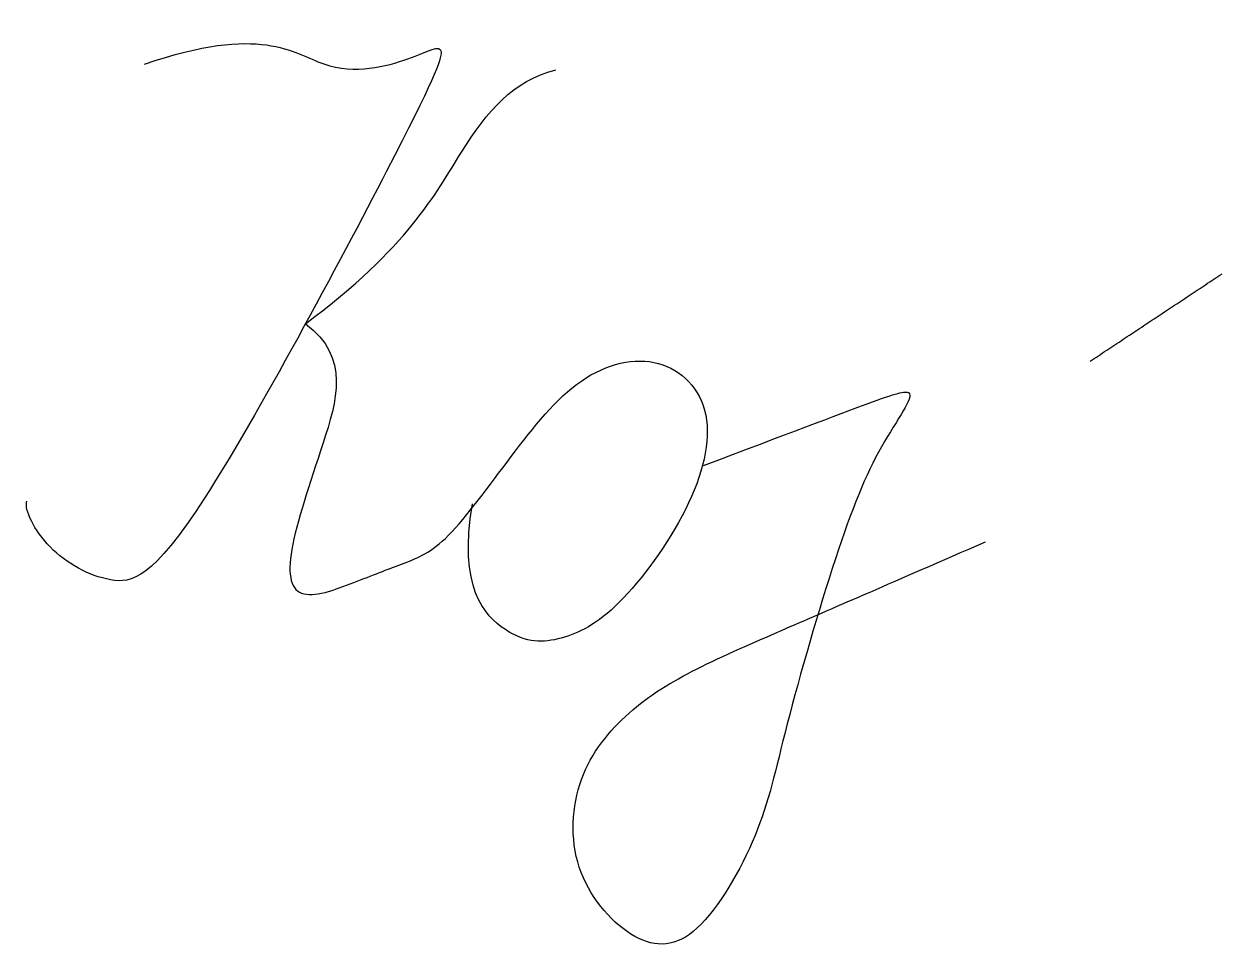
# Model space of a CAD drawing. Header units: inches. Extents: x 4.41 to 12.41, y -1.36 to 4.81.
import ezdxf

# ---------------------------------------------------------------- set-up
doc = ezdxf.new("R2010")
doc.units = ezdxf.units.IN
doc.header["$MEASUREMENT"] = 0
doc.layers.add('подписи', color=7, linetype='Continuous')

# ---------------------------------------------------------------- blocks, each defined once
blk = doc.blocks.new('Подпись Корзин')
at = {"layer": 'подписи', "color": 5}
for points, degree in [([(2724217, -321319), (2725787, -320783), (2726609, -321567), (2727873, -321242), (2728313, -320955), (2727949, -321854), (2724600, -328127), (2723777, -328319), (2722877, -327821), (2722609, -327267), (2722648, -327152)], 3), ([(2726370, -324785), (2727739, -323767), (2728466, -322332), (2729136, -321548), (2729710, -321395)], 3), ([(2736848, -325285), (2738609, -324118)], 1), ([(2726370, -324785), (2726971, -325233), (2726597, -326417), (2726074, -327955), (2726227, -328548), (2727107, -328204), (2727700, -327974), (2728217, -327783), (2729117, -326540), (2730014, -325404), (2731145, -325144), (2731892, -325909), (2731566, -327248), (2730505, -328685), (2729772, -329036), (2729098, -329065), (2728409, -328300), (2728600, -327190)], 3), ([(2731683, -326678), (2733940, -325832), (2734743, -325469), (2734035, -326349), (2733480, -327707), (2732714, -330372), (2732484, -331558), (2731585, -333107), (2730781, -333127), (2729901, -332170), (2729920, -330870), (2730609, -329971), (2731489, -329416), (2732638, -328919), (2734226, -328230), (2735451, -327695)], 3)]:
    blk.add_open_spline(points, degree=degree, dxfattribs=at)

msp = doc.modelspace()

# ---------------------------------------------------------------- block references
at = {"layer": 'подписи', "color": 5, "xscale": 0.0005000000000000001, "yscale": 0.0005000000000000001, "zscale": 0.0005000000000000001}
msp.add_blockref('Подпись Корзин', (-1356.8905, 165.2005), dxfattribs=at)

doc.saveas('drawing.dxf')
